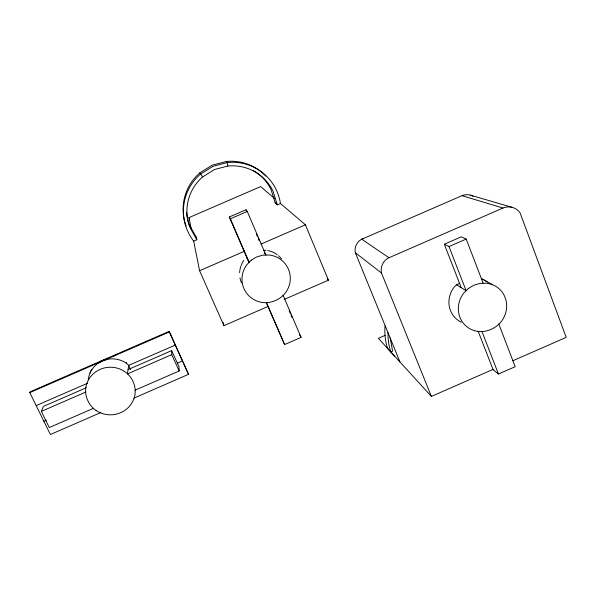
<?xml version="1.0" encoding="UTF-8"?>
<svg xmlns="http://www.w3.org/2000/svg" width="596" height="596" viewBox="0 0 596 596"><rect width="100%" height="100%" fill="white"/><g stroke="black" fill="none" stroke-linecap="round" stroke-linejoin="round"><path stroke-width="0.89" d="M130.613 369.52L128.669 365.363L126.3 363.217L126.419 362.472M93.565 408.275L49.282 427.563L41.347 411.396L43.396 406.42L86.271 387.765M100.694 412.596L50.384 434.514L29.8 392.615L30.202 391.781L169.264 331.324L188.537 374.325L133.958 398.106M459.762 283.324L456.462 284.761L454.152 287.086A24.108 22.819 -47.3 0 0 461.259 322.19M186.123 226.026A47.978 47.762 -38.6 0 1 199.757 172.937L212.131 165.181L226.242 161.486A47.978 47.762 -38.6 0 1 265.823 176.096M268.111 306.426L223.917 325.654L199.593 270.718L193.67 241.104L196.829 239.726L189.766 227.098A45.408 45.184 -37.8 0 1 202.692 176.885L214.396 169.547L227.746 166.053A45.408 45.184 -37.8 0 1 272.983 191.055L277.326 204.845L280.448 203.489L305.405 224.804L328.456 280.172L284.262 299.401M99.234 362.107L101.32 360.863M512.828 360.744L566.2 337.373L520.092 212.891A15.444 14.58 -55.6 0 0 513.99 207.974L512.493 207.453A15.444 14.58 -55.6 0 0 502.957 208.034L387.795 258.277A13.812 13.291 -47.4 0 0 383.079 263.194L382.312 264.721A13.812 13.291 -47.4 0 0 381.492 273.02L431.385 396.4L493.346 369.274M104.166 360.215L105.775 359.462M478.126 331.175L493.108 369.714L498.457 374.027L515.182 366.704L498.807 324.03M385.18 335.347L378.385 338.312L431.385 396.4M199.593 270.718L244.822 251.095M261.033 244.055L305.405 224.804M512.493 207.453L470.438 195.16A13.552 12.903 -56.9 0 0 462.034 195.659L361.794 239.227L388.883 257.673M29.8 392.615L169.271 331.979L169.264 331.324M36.177 405.6L87.545 383.258M128.051 369.587L171.648 350.619L178.986 366.696L179.187 370.988L135.031 390.216M41.347 411.396L85.794 392.056M171.648 350.619L171.73 354.657L127.417 373.938L128.669 365.363L175.239 345.106L175.217 344.413M461.222 287.697L444.318 244.226L461.237 236.858L466.199 239.063L483.17 283.294M43.88 421.275L46.436 420.165M177.385 363.15L182.451 360.952L182.406 360.215M444.318 244.226L448.997 246.55L466.199 239.063M266.337 302.753L284.612 344.555L301.077 337.381L283.085 295.273M191.338 229.475L188.969 217.622L260.653 186.585L274.801 198.662M247.824 259.849L229.318 216.974L245.969 209.762L247.28 211.468L265.913 255.081L264.319 252.689M229.318 216.974L230.354 218.799L247.28 211.468M113.143 356.244L115.646 355.231M363.545 238.46L360.841 239.756A12.129 11.749 -48.8 0 0 356.713 244.077L356.043 245.425A12.129 11.749 -48.8 0 0 355.35 252.734L399.916 361.914M103.793 359.783L106.93 358.874M394.589 356.073L387.594 348.518A61.917 58.944 -44.1 0 1 385.038 325.9M263.566 250.357L265.95 250.305M462.034 195.659L502.957 208.034M470.438 195.16L471.764 195.615A13.552 12.903 -56.9 0 1 473.03 196.226M492.512 284.717L482 278.958A24.108 22.819 -47.3 0 1 487.208 281.923M456.462 284.761L466.139 290.721L448.997 246.55M355.35 252.734L381.492 273.02M253.509 170.694A44.566 44.365 -38.6 0 1 271.001 189.476L275.143 202.722L277.2 204.547M277.326 204.845L275.143 202.722M226.242 161.486L227.389 162.544A48.887 48.648 -37.8 0 1 280.448 203.489M327.189 278.816L328.456 280.172M202.692 176.885L199.757 172.937M299.378 334.46L301.077 337.381M246.535 257.42L249.15 262.359L230.354 218.799M169.271 331.979L188.537 374.325M171.73 354.657L179.187 370.988M188.969 217.622L189.707 219.298M266.472 302.5L284.612 344.555M245.969 209.762L246.692 211.446M256.399 234.168L257.479 236.694M258.202 238.378L259.282 240.903M289.187 310.874L290.267 313.414M290.997 315.105L292.077 317.646M481.926 331.413L498.457 374.027M222.978 322.049L223.917 325.654M196.829 239.726L196.27 237.245L189.334 224.841A44.566 44.365 -38.6 0 1 186.652 212.586M196.114 236.97L196.673 239.45M390.179 337.813L392.593 351.148L390.782 351.945A62.826 59.756 -44 0 1 388.018 332.62M227.746 166.053L227.389 162.544L213.003 166.306L200.39 174.211A48.887 48.648 -37.8 0 0 193.67 241.104M88.268 379.764A24.049 23.08 -0.4 0 1 96.939 364.111L102.296 360.908L108.33 359.157A24.049 23.08 -0.4 0 1 126.3 363.217M89.899 373.096A23.982 23.013 -0.3 0 1 91.866 369.207M241.492 282.809A23.505 23.08 -30 0 1 239.979 277.855M239.629 272.67A23.505 23.08 -30 0 1 239.771 270.942M239.89 270.085A23.505 23.08 -30 0 1 240.985 265.846M241.298 265.034A23.505 23.08 -30 0 1 243.794 260.407M267.671 250.558A23.505 23.08 -30 0 1 277.185 254.693M278.541 255.773A23.505 23.08 -30 0 1 281.528 258.895M251.288 260.169L246.848 264.713A24.272 23.803 -29.9 0 0 243.906 288.516A24.272 23.803 -29.9 0 0 263.216 302.582C271.672 303.312 280.135 299.617 285.372 292.941A24.272 23.803 -29.9 0 0 269.198 255.013L262.866 255.148L256.757 256.906L251.288 260.169M468.359 288.494L463.748 293.12A24.913 23.527 -47.1 0 0 459.903 317.281A24.913 23.527 -47.1 0 0 478.663 331.503C487.275 332.225 495.775 328.336 501.184 321.661A24.913 23.527 -47.1 0 0 486.455 283.212L480.115 283.361L473.947 285.164L468.359 288.494M96.023 410.458C89.095 405.615 84.975 397.294 85.668 388.823A24.853 23.803 -0.7 0 1 100.15 369.364A24.853 23.803 -0.7 0 1 124.966 371.725C131.843 376.627 135.895 384.971 135.128 393.427A24.853 23.803 -0.7 0 1 96.023 410.458"/></g></svg>
